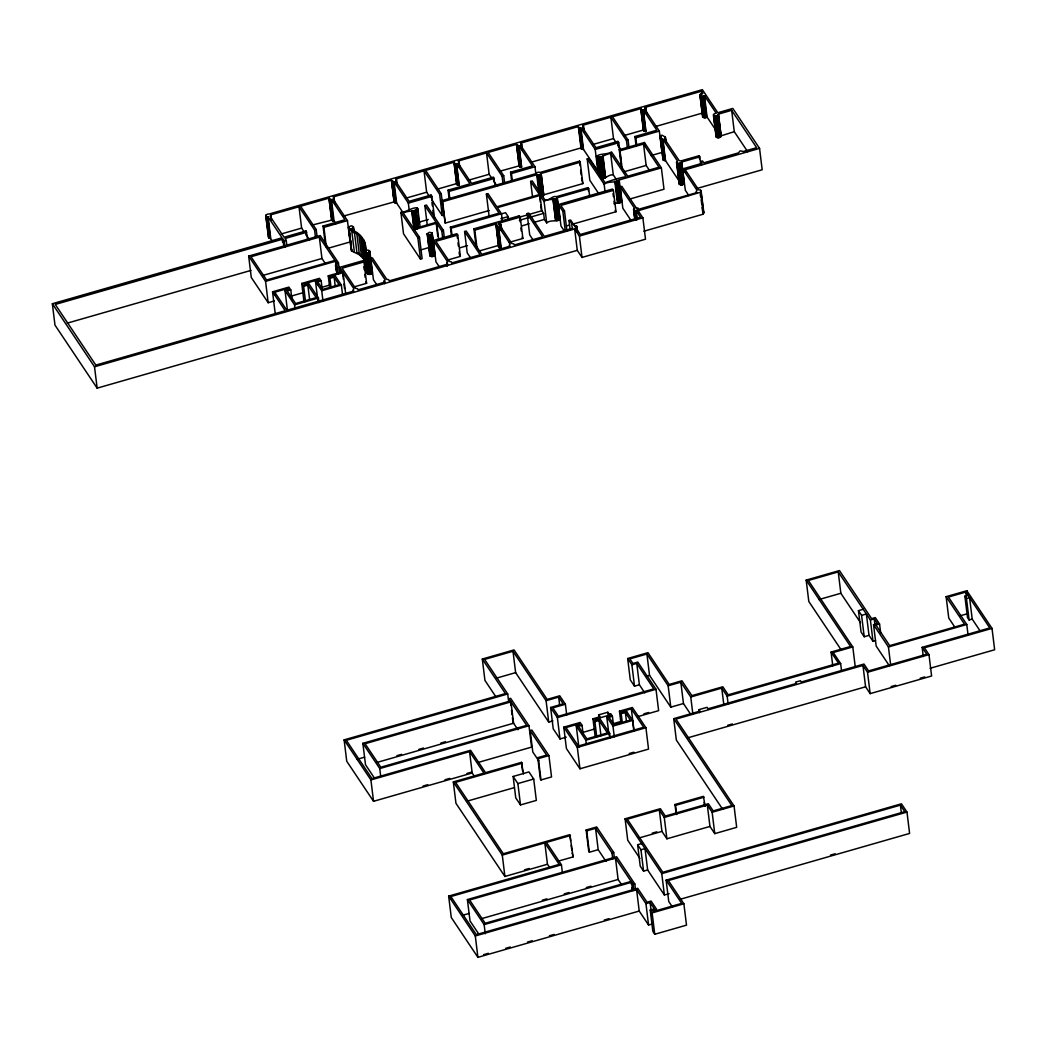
<?xml version="1.0" encoding="UTF-8"?>
<svg xmlns="http://www.w3.org/2000/svg" width="1047" height="1047" viewBox="0 0 1047 1047"><rect width="100%" height="100%" fill="white"/><g stroke="black" fill="none" stroke-linecap="round" stroke-linejoin="round"><path stroke-width="1.5" d="M535.92 174.404L534.978 166.761L520.66 145.35L521.602 144.211L520.673 143.112L578.337 126.556L578.795 127.655L580.876 128.061L595.206 149.472L597.837 170.857L583.506 149.433L580.876 128.061M627.402 148.137L626.459 140.507L610.885 117.212L582.538 125.352L583.454 126.229L582.512 127.603L595.965 147.706L617.874 141.41L618.751 142.719L621.381 164.091M645.593 111.99L645.031 107.409L701.464 91.22L702.917 93.392C697.76 93.288 701.228 98.418 704.461 95.683L716.279 113.351C709.199 114.005 718.137 119.122 718.347 114.136L731.657 110.315L756.654 147.666L743.331 151.488L740.15 150.847L738.475 152.888L703.806 162.835L702.55 160.963L700.901 161.434L701.268 164.497M716.514 135.469C714.381 138.191 721.134 138.544 721.108 135.822L718.491 114.45M697.119 188.434L762.177 169.771L759.559 148.386L732.821 108.43L717.797 112.736L702.367 89.662L268.974 214.059C266.121 213.235 264.433 217.423 268.137 216.991L282.049 237.8L52.35 303.735L94.518 366.777L574.659 228.966L577.277 250.338L582.027 257.431L645.502 239.213L642.884 217.841L621.826 186.366L620.204 186.837L634.521 208.248L633.579 209.609L634.875 219.137M643.879 231.217L703.257 214.177L703.859 212.305L702.903 211.389M502.403 221.388L501.461 213.745L497.39 207.659L540.003 195.423L541.888 210.735L543.629 213.352L544.375 219.412L546.704 222.893C550.526 219.451 556.507 222.252 559.949 219.216L557.331 197.713L588.728 188.709L589.657 196.339M598.74 193.643L589.827 180.32L587.197 158.935L588.82 158.477L605.048 182.728C612.377 180.005 618.424 178.082 626.145 176.668L610.65 153.503C605.48 153.896 602.221 157.783 597.261 157.351L596.528 156.265C600.664 153.084 606.71 154.904 611.553 151.946L627.768 176.197L659.021 167.232L643.525 144.067L619.994 150.82L619.261 149.734L644.428 142.51L661.377 167.847L663.994 189.232L629.627 199.087M601.358 178.435C605.781 179.273 608.386 174.064 613.28 174.875L616.722 180.019M704.461 95.683L707.078 117.055C705.848 118.429 701.15 117.63 703.204 115.458M402.899 212.436L396.643 203.079L394.169 202.28L391.473 180.189L333.155 196.928L334.085 197.988L333.129 199.166L347.46 220.59L350.078 241.962L328.117 248.27M394.052 201.914L343.455 216.101M365.769 251.097C366.947 240.692 359.631 231.74 349.698 229.28L348.795 229.529L358.872 234.973L363.191 240.509L364.304 244.645L363.217 251.084L365.835 272.456L367.458 270.047M365.207 246.516L364.107 250.835L366.738 272.207M574.293 225.537L576.779 226.361L575.929 227.984M543.694 195.056L541.103 173.462L580.208 162.246L582.839 183.618L543.733 194.834L541.901 196.273M447.841 259.983L460.379 256.384L457.748 235.012L456.885 233.703L433.327 240.47L447.658 261.881L446.703 262.993L447.632 264.132L389.314 280.871L388.594 279.614L386.775 279.353L372.444 257.942L370.821 258.413L385.152 279.824L384.197 281.054L385.126 282.062L358.074 289.836L357.629 288.75L355.522 288.331L342.068 268.215L363.99 261.933L366.607 283.305L354.082 286.891M268.477 236.74L272.495 240.967M684.319 183.395L681.728 184.953L679.254 184.063L676.545 162.311L677.501 161.12L662.908 139.316L660.539 138.649L661.272 136.856L660.474 135.678L662.11 135.207L665.277 137.078L666.023 141.999M684.254 183.657L681.689 162.023L699.789 156.828L700.731 164.458M364.67 251.817C370.245 246.11 370.468 256.633 364.67 251.817L367.366 273.568L370.507 274.366L372.392 272.429M335.93 223.692L334.137 221.022L331.611 220.119L328.98 198.132L300.633 206.272L316.207 229.555L317.149 237.198M661.377 167.847L619.196 179.966C615.479 183.421 608.438 180.686 604.145 184.272L587.197 158.935M614.367 203.471L619.824 202.804L621.813 201.338M516.446 144.512L519.037 145.821L521.655 167.193L519.116 166.251L516.498 144.303L488.151 152.443L503.725 175.739L504.667 183.369M519.063 165.884L499.72 171.25M365.835 272.456L366.568 270.296M432.293 233.18L430.265 235.078L427.215 234.188L429.257 232.29L432.071 232.84L433.458 242.721M429.924 254.787C429.257 257.942 436.874 256.397 434.322 253.924M431.835 199.99L442.227 215.512L443.849 215.054L441.232 193.669L425.645 170.386L454.005 162.246L454.555 163.424L456.531 163.751L469.985 183.866L448.064 190.161L449.189 199.31M636.053 145.677L634.927 136.529L656.835 130.234L643.382 110.118L641.353 109.752L640.856 108.613L612.508 116.754L628.082 140.049L629.025 147.679M699.789 156.828L699.056 155.741L680.982 160.924L679.15 160.636L664.544 138.858L665.473 137.432M348.468 227.408C354.711 221.99 353.506 232.604 348.468 227.408L351.426 250.914L359.396 254.748L364.722 259.931L364.16 255.35M470.679 258.046L467.211 252.864L464.593 231.492L466.216 231.034L481.803 254.316L510.138 246.189L509.235 245.312L510.164 243.938L498.555 226.571L496.16 225.89L496.723 223.836L474.801 230.118L473.925 228.822L519.377 215.774L520.254 217.069L522.885 238.454L508.79 242.498M498.778 246.15L499.131 247.563L501.173 247.943L498.555 226.571M417.871 208.837L417.138 207.751C411.275 207.607 407.165 211.9 400.909 212.41L403.527 233.782L420.488 259.119L422.111 258.648L419.481 237.276L403.265 213.038C408.081 210.342 413.696 212.018 417.871 208.837L420.122 227.16M540.003 195.423L544.087 201.521C547.908 198.079 553.889 200.88 557.318 197.844M433.641 216.415L434.518 217.724L431.888 196.352L431.024 195.043L409.089 201.338L395.635 181.236L396.591 179.953L395.74 179.011L424.022 170.844L439.609 194.14L442.227 215.512M580.208 162.246L579.488 161.159L540.396 172.375L537.818 172.205L535.999 173.632L441.899 200.644L442.632 201.731L536.718 174.731L539.284 174.901L541.063 173.684M307.805 239.868L305.999 230.929L284.077 237.224L270.165 216.415L270.78 214.831L298.997 206.73L314.584 230.026L315.527 237.656M676.545 162.311L678.443 163.581L681.623 162.285M367.693 269.04L367.366 273.568M495.336 186.052L493.517 177.113L471.608 183.395L458.154 163.293L459.096 162.193L458.167 161.042L486.528 152.914L502.102 176.197L503.044 183.84M650.972 155.597L661.966 152.443L659.335 131.071L645.017 109.66L645.947 108.613L645.031 107.409M500.178 226.113L500.937 224.359L498.542 223.665M700.849 196.875C698.715 194.493 703.61 189.507 698.65 189.847L685.196 169.732L759.559 148.386M679.935 182.584L679.254 184.063M281.237 233.952L301.628 228.102L304.219 231.989M312.202 225.066L331.611 220.119M405.752 198.223L426.653 192.216L429.244 196.103M437.227 189.18L456.623 183.618L457.186 184.796L459.149 185.123L456.531 163.751M468.258 180.28L489.145 174.286L491.75 178.16M531.091 162.246L580.967 147.928L581.425 149.027L583.506 149.433M592.628 144.578L613.503 138.584L616.107 142.471M624.077 135.56L643.473 129.985L643.984 131.124L646.012 131.49L643.382 110.118M655.501 126.543L702.524 113.037M325.107 242.825L323.052 226.034L344.96 219.752L331.506 199.65L328.915 198.38M511.695 181.38L510.57 172.218L532.478 165.923L519.037 145.821M284.928 247.092L284.182 240.98L282.926 239.109L55.255 304.455L95.827 365.102L285.216 310.75L272.547 291.812L288.893 287.114L290.791 289.954L292.113 300.646M306.876 232.238L284.954 238.533L286.211 240.404L286.773 244.985M314.584 230.026L316.207 229.555M323.052 226.034L323.916 227.343L347.46 220.59M391.421 180.529L394.012 181.707L408.343 203.118L431.888 196.352M439.609 194.14L441.232 193.669M448.064 190.161L448.941 191.457L494.393 178.409M502.102 176.197L503.725 175.739M510.57 172.218L511.446 173.527L534.978 166.761M595.206 149.472L618.751 142.719M626.459 140.507L628.082 140.049M634.927 136.529L635.791 137.824L659.335 131.071M284.182 240.98L286.211 240.404M274.393 300.947L268.176 302.727L251.28 277.481L248.663 256.109L320.225 235.562L338.43 262.771L339.738 273.463M427.294 225.38L424.846 205.539L426.482 205.068L443.431 230.405L444.36 238.035M319.335 237.119L251.018 256.724L266.592 280.02L334.909 260.415L319.335 237.119L321.953 258.491L325.421 263.674M489.014 215.473L486.384 194.101L488.007 193.643L496.802 206.782L539.414 194.559L530.62 181.406L532.242 180.935L544.977 199.964C549.727 200.932 552.279 195.37 556.598 196.627L587.995 187.622L588.728 188.709M67.296 323.13L251.005 270.401M418.813 222.239L428.236 219.53M747.676 151.697L734.287 131.686L721.108 135.822M413.774 228.743L436.089 222.344L424.846 205.539M414.35 229.62L436.678 223.207L441.808 230.877L442.737 238.507M262.954 275.426L321.953 258.491M441.899 200.644L445.25 223.103L489.158 210.499M624.182 171.747L646.156 165.439L649.598 170.596M351.426 250.914L352.315 250.652M363.217 251.084L364.107 250.835M451.532 236.269L450.406 227.107L499.118 213.13L486.384 194.101M248.663 256.109L265.558 281.355L335.498 261.279L336.807 263.242L338.116 273.934M400.909 212.41L417.858 237.748L419.481 237.276M441.808 230.877L443.431 230.405M450.406 227.107L451.139 228.194L501.461 213.745M501.186 213.941L505.57 212.685L508.188 216.598L508.58 219.765M336.807 263.242L338.43 262.771M500.885 218.692L508.188 216.598M340.327 273.489L339.568 267.378L363.113 260.624L363.99 261.933M533.185 240.103L529.717 234.934L527.099 213.562L528.722 213.091L544.296 236.386L572.644 228.246C571.06 226.047 573.075 223.011 568.979 220.472L570.602 220.014L580.3 234.502L640.528 217.226L636.157 210.696L633.749 209.976M564.582 231.361L560.97 225.956L558.352 204.584L612.482 189.049L613.359 190.358L615.989 211.73L572.735 224.137M519.116 217.279L541.888 210.735M457.748 235.012L435.827 241.307L449.281 261.423L451.231 261.75L451.807 262.928L480.18 254.787L464.593 231.492M520.254 217.069L498.346 223.364L511.8 243.48L513.868 243.886L514.339 244.985L542.673 236.844L527.099 213.562M613.359 190.358L560.839 205.421L564.49 210.866L566.924 230.72M519.351 220.328L543.629 213.352M303.983 301.745L301.745 283.423L319.466 278.332L321.167 280.871L322.293 290.032M329.74 288.03L328.248 275.819L342.487 271.736L343.429 279.366M419.952 250.141L430.369 247.144M275.125 295.267L274.746 292.218L287.846 288.449L288.592 289.548L285.02 290.582L287.454 310.422M274.746 292.218L286.839 310.278L353.86 291.04L352.957 290.15L353.899 288.789L343.063 272.6L330.446 276.225L330.97 277.01L335.158 275.819L341.361 285.085L342.487 294.246M317.948 301.3L315.513 281.447L318.955 280.465L318.432 279.68L303.944 283.829L304.677 284.928L308.878 283.724L318.432 298.002L318.995 302.583M558.352 204.584L562.867 211.337L564.49 210.866M318.092 284.915L317.725 281.852L321.167 280.871M328.248 275.819L329.936 278.345L334.124 277.154L339.163 284.679L322.764 289.391L317.725 281.852M290.791 289.954L287.218 290.987L295.607 303.525L316.233 297.61L307.844 285.072L303.643 286.276L301.745 283.423M521.615 225.943L529.193 223.77M533.748 222.461L544.375 219.412M289.94 296.484L302.374 292.911M321.023 287.559L330.355 284.889M459.869 247.812L467.486 245.626M315.513 281.447L321.717 290.726L341.361 285.085M478.989 251.044L499.34 245.207M566.558 225.916L569.647 225.026M285.02 290.582L294.573 304.86L318.432 298.002M574.659 228.966L579.41 236.059L642.884 217.841M52.35 303.735L54.981 325.107L97.149 388.149L577.277 250.338M495.597 696.347L484.931 680.406L482.314 659.034L514.051 649.925L547.136 699.383L559.713 695.771L565.393 704.265L566.715 714.944M552.908 720.886L548.72 722.09L546.089 700.718L513.004 651.26L484.604 659.414L507.703 693.965L508.646 701.595M841.408 650.239L808.808 601.488L806.177 580.117L839.458 570.563L871.628 618.646L875.279 617.599L879.559 623.999L880.684 633.16M875.554 640.62L873.015 641.353L870.397 619.981L838.228 571.898L808.363 580.483L852.795 646.915L855.242 666.756M496.199 678.22L515.634 672.632L548.72 722.09M818.846 599.591L840.846 593.283L860.503 622.651M473.99 775.683L472.184 772.987L373.543 801.308L346.74 761.248L344.123 739.876L505.426 693.585L482.314 659.034M644.756 692.826L639.377 684.777L634.508 686.178L630.281 679.869L627.663 658.498L647.962 652.674L669.216 684.45L681.95 680.799L691.884 695.64L722.81 686.767L728.202 694.815L838.516 663.157L831.082 652.059L850.57 646.47L806.177 580.117M507.703 693.965L346.321 740.281L371.96 778.602L470.574 750.293L485.533 772.673L521.524 762.347L523.448 773.942M690.68 714.329L683.455 703.532L670.8 707.157L668.169 685.785L646.915 654.009L629.862 658.903L632.925 663.471L637.793 662.07L655.998 689.279L658.628 710.651L638.277 716.501M509.287 701.856L508.921 698.807L510.622 698.323L528.971 725.741L531.588 747.113L478.191 762.438M627.663 658.498L631.891 664.806L636.759 663.405L653.799 688.874L558.417 716.253L552.816 707.877L565.393 704.265M374.381 777.986L365.495 764.69L362.864 743.318L510.373 700.98M873.015 641.353L869.01 635.372L864.22 636.746L861.079 632.035L858.448 610.663L863.238 609.289M546.089 700.718L558.679 697.106L563.194 703.859L550.604 707.471L553.235 728.843L560.001 738.96L566.27 737.167M356.778 759.402L364.618 757.164M646.444 676.27L649.533 675.38L670.8 707.157M858.448 610.663L861.589 615.361L866.379 613.987L869.01 635.372M954.89 627.218L948.752 618.044L946.135 596.672L966.839 590.73L992.019 628.383L994.65 649.755L930.102 668.287M923.284 656.508L922.158 647.347L989.795 627.938L965.792 592.065L948.425 597.052L966.774 624.483L968.082 635.163M396.878 755.685L401.59 754.337M418.839 749.377L423.551 748.029M440.813 743.069L445.525 741.721M870.397 619.981L874.206 618.882L877.36 623.593L873.538 624.693L876.169 646.064L889.309 665.709M377.116 762.399L513.58 723.228L510.949 701.856L365.076 743.723L380.807 767.229L526.68 725.362L508.921 698.807M980.11 630.922L972.205 619.091L969.116 619.981L967.507 617.586L964.889 596.214L967.978 595.324M964.889 596.214L966.486 598.609L969.574 597.719L972.205 619.091M879.559 623.999L875.907 625.046L889.701 645.659L964.536 624.182L946.135 596.672M362.864 743.318L379.76 768.563L528.971 725.741M550.604 707.471L557.384 717.588L655.998 689.279M668.169 685.785L680.825 682.16L690.758 697.001L692.826 713.792M530.175 730.584L531.876 730.099L548.916 755.568L551.547 776.939L540.985 779.963L540.383 779.06L537.752 757.675L546.599 755.136L530.175 730.584L532.805 751.955L538.852 761.012M344.123 739.876L370.913 779.936L469.566 751.615L483.95 773.131L453.325 781.913L455.942 803.285L504.903 876.47L547.45 864.259L549.256 866.942M599.133 717.902L598.766 714.852L607.81 712.248L610.205 715.821L606.763 716.815L609.014 735.138M620.989 723.398L619.484 711.175L632.375 707.484L645.92 727.73L648.538 749.102L579.959 768.786L566.414 748.54L563.783 727.168L580.143 722.469L582.04 725.322L583.166 734.484M595.233 737.101L592.982 718.792L600.049 716.763L598.766 714.852M609.668 715.036L595.193 719.197L595.926 720.297L600.127 719.093L609.681 733.371L610.244 737.952M578.886 747.309L576.269 725.937L579.829 724.917L579.096 723.817L565.995 727.573L578.337 746.027L643.683 727.272L631.328 708.819L621.696 711.58L622.219 712.379L626.407 711.175L632.61 720.441L633.919 731.133M959.733 615.924L968.423 613.437M852.795 646.915L833.242 652.53L840.636 663.589L841.579 671.219M613.529 725.388L612.403 716.227L608.974 717.221L614 724.746L630.399 720.048L625.36 712.51L621.185 713.714L619.484 711.175M582.04 725.322L578.468 726.343L586.857 738.881L607.469 732.965L599.093 720.428L594.892 721.632L592.982 718.792M690.758 697.001L721.763 688.101L727.155 696.163L728.097 703.793M643.905 713.845L648.603 712.497M581.923 732.678L594.447 729.078M613.228 723.686L621.054 721.435M606.763 716.815L612.966 726.081L632.61 720.441M873.538 624.693L888.445 646.954L966.774 624.483M727.155 696.163L840.636 663.589M423.106 786.035L427.804 784.687M445.014 779.753L449.713 778.405M466.936 773.458L471.634 772.11M576.269 725.937L585.823 740.216L609.681 733.371M699.37 712.693L699.003 709.63L707.039 707.327L708.021 708.806L796.44 683.429L795.563 682.121L800.432 680.733L801.308 682.029L863.971 664.047L868.578 670.931L926.752 654.231L922.158 647.347M722.666 809.279L676.336 740.033L673.718 718.661L699.985 711.122L699.003 709.63M522.139 763.25L455.563 782.358L503.319 853.763L569.895 834.655L573.102 856.904L558.09 861.21M537.752 757.675L538.367 758.591L548.916 755.568M563.783 727.168L577.329 747.414L645.92 727.73M992.019 628.383L924.409 647.792L928.977 654.624L931.608 676.009L870.149 693.638L867.531 672.266L862.964 665.434L675.956 719.106L734.052 805.968L736.682 827.339L714.761 833.634L709.958 826.436L707.327 805.064L664.269 817.432L659.322 810.025L627.297 819.212L662.803 872.282L901.441 803.795L906.977 812.066L909.594 833.438L680.38 899.229M867.531 672.266L928.977 654.624M513.135 776.468L528.957 771.927L533.708 779.033L536.339 800.405L520.503 804.947L515.752 797.853L513.135 776.468L517.885 783.575L520.503 804.947M517.885 783.575L533.708 779.033M629.195 753.565L633.854 752.217M727.717 725.283L732.363 723.948M467.472 801.073L513.92 787.737M687.997 737.769L865.581 686.806L870.149 693.638M891.102 686.583L895.695 685.275M920.195 678.234L924.789 676.925M605.964 861.328L598.19 849.693L589.343 852.232L588.754 851.368L586.137 829.996L596.685 826.96L613.686 852.389L614.445 858.501M639.926 858.435L627.716 840.178L625.098 818.806L660.356 808.69L665.316 816.097L708.374 803.73L713.177 810.915L731.853 805.562L673.718 718.661M676.1 813.65L674.975 804.502L703.427 796.335L705.128 806.36M453.325 781.913L502.285 855.098L544.833 842.887L559.216 864.39L448.653 896.127L451.27 917.499L477.916 957.338L639.22 911.047L648.564 925.011L652.726 923.807M570.484 835.519L546.455 842.416L561.428 864.796L562.357 872.426M586.137 829.996L586.713 830.86L595.56 828.321L611.985 852.886L612.744 858.985M674.975 804.502L675.551 805.365L704.003 797.199M707.327 805.064L712.143 812.263L734.052 805.968M524.521 869.808L529.167 868.473M652.255 833.137L656.849 831.828M639.076 837.966L661.94 831.397L666.9 838.804L709.958 826.436M451.231 899.582L450.851 896.533L561.428 864.796M669.098 893.641L664.387 895.002L647.635 869.965L643.578 871.13L640.227 866.118L637.61 844.746L641.667 843.581M611.985 852.886L613.686 852.389M478.832 934.12L470.024 920.941L467.394 899.569L616.604 856.747L634.809 883.956L635.555 890.055M637.61 844.746L640.96 849.758L645.017 848.594L647.635 869.965M633.854 890.552L633.108 884.44L615.479 858.108L469.606 899.975L485.18 923.271L631.066 881.391L631.433 884.453M462.826 915.222L469.056 913.442M542.267 900.211L546.979 898.85M564.254 893.889L568.966 892.541M586.241 887.581L590.953 886.233M481.633 918.651L618.11 879.48L621.565 884.65M467.394 899.569L484.146 924.606L631.642 882.268L632.584 889.898M625.098 818.806L661.756 873.617L900.407 805.13L904.765 811.661L666.128 880.147L668.758 901.532L672.213 906.689M633.108 884.44L634.809 883.956M448.653 896.127L475.299 935.966L636.602 889.662L645.947 903.64L648.564 925.011M906.977 812.066L668.339 880.553L683.874 903.783L686.505 925.155L654.755 934.264L652.844 931.398L650.226 910.026L654.375 908.835L650.095 902.435L645.947 903.64M483.662 954.655L488.36 953.307M505.596 948.36L510.295 947.012M527.531 942.064L532.229 940.716M549.466 935.769L554.164 934.421M604.302 920.025L609.014 918.677M830.467 855.111L835.179 853.763M650.226 910.026L652.137 912.892L683.874 903.783M331.454 199.65L334.085 221.022M660.5 137.523L662.973 159.668L665.539 160.688L680.131 182.492M636.157 207.79L638.238 208.196L638.709 209.243L696.988 192.556L696.085 191.666L697.027 190.305L682.696 168.894L702.144 163.306L700.901 161.434M348.638 227.029L351.098 249.16L352.093 250.05M357.904 253.047L360.286 254.5M536.718 174.731L538.825 191.549M707.078 117.055L715.271 129.291M700.286 192.295L638.133 210.748L638.513 213.797M688.913 195.619L685.327 190.266L681.689 162.023M617.835 145.062L621.29 150.231M630.883 220.25L622.821 208.209L620.204 186.837M615.113 210.421L615.989 211.73M582.839 183.618L581.543 177.951M493.477 180.751L496.945 185.934M522.008 237.145L522.885 238.454M439.531 267.194L435.958 261.842L433.327 240.47M377.038 285.137L373.452 279.785L369.761 251.058M365.743 281.996L366.607 283.305M339.568 267.378L342.487 271.736M305.96 234.58L309.415 239.75M612.403 716.227L610.715 713.701L609.092 714.159L609.459 717.221M666.128 880.147L681.662 903.378L653.263 911.531L652.517 910.432L656.574 909.267L651.09 901.061L647.033 902.226L637.715 888.314L476.333 934.631L450.851 896.533M517.951 729.759L512.991 722.351L512.428 717.771M573.102 856.904L572.146 852.978M966.839 590.73L967.206 593.78M965.792 592.065L966.355 596.646M966.486 598.609L969.116 619.981M888.445 646.954L890.683 665.277M900.407 805.13L901.336 812.76M874.206 618.882L874.952 624.994M861.589 615.361L864.22 636.746M862.964 665.434L865.581 686.806M838.228 571.898L840.846 593.283M831.082 652.059L832.771 665.8M731.657 110.315L734.287 131.686M718.347 114.136L721.095 136.215M718.281 115.222L720.912 136.594M717.941 115.576L720.558 136.948M717.457 115.89L720.074 137.262M716.855 116.125L719.485 137.497M716.2 116.269L718.831 137.641M715.533 116.322L718.15 137.694M714.879 116.269L717.509 137.641M714.303 116.112L716.92 137.484M714.263 117.146L714.643 120.196M715.206 124.776L715.572 127.826M713.832 115.877L716.462 137.249M713.923 117.5L716.161 135.822M713.36 114.83L716.135 136.948M704.029 95.944L706.646 117.316M703.427 96.167L706.044 117.539M702.773 96.298L705.39 117.683M701.464 91.22L701.843 94.269M702.092 96.337L704.71 117.709M701.451 96.285L704.068 117.657M700.574 94.086L703.505 117.486M700.207 94.426L703.047 117.251M700.011 94.819L702.746 116.937M699.972 95.198L702.602 116.57M699.056 155.741L699.435 158.791M701.071 190.567L703.833 212.685M700.744 190.266L703.649 213.065M700.679 192.046L703.257 214.177M701.228 199.925L701.791 204.505M702.157 207.555L702.917 213.667M685.196 169.732L685.576 172.781M681.361 162.665L683.979 184.036M680.943 163.005L683.573 184.377M680.406 163.28L683.037 184.652M679.778 163.476L682.408 184.848M679.11 163.581L681.728 184.953M678.443 163.581L681.06 184.953M677.815 163.476L680.445 184.848M677.291 163.293L679.909 184.665M677.278 164.601L678.024 170.713M678.404 173.763L678.966 178.343M676.637 161.932L679.503 184.39M665.277 137.078L666.036 142.392M665.316 138.191L665.696 141.24M664.937 136.777L665.499 141.358M662.908 139.316L665.539 160.688M662.62 139.343L665.238 160.715M661.966 139.303L664.583 160.675M661.377 139.172L663.994 160.544M660.827 137.157L661.207 140.219M661.769 144.8L662.136 147.849M662.895 153.961L663.261 157.011M660.474 135.678L663.51 160.309M660.343 137.916L663.157 160.021M721.763 688.101L723.83 704.893M645.934 108.234L646.693 114.345M645.75 107.88L646.313 112.461M645.397 107.579L645.96 112.16M645.462 109.359L645.842 112.422M643.094 110.144L645.711 131.516M642.439 110.105L645.057 131.49M641.85 109.974L644.468 131.346M641.353 109.752L643.984 131.124M640.856 108.613L643.63 130.823M640.803 108.718L643.447 130.469M644.428 142.51L644.795 145.572M643.525 144.067L646.156 165.439M635.791 137.824L636.733 145.468M712.143 812.263L714.761 833.634M636.157 210.696L637.1 218.326M635.765 210.722L636.89 219.883M635.11 210.669L636.236 219.831M634.534 210.512L635.66 219.674M634.508 211.546L635.071 216.127M633.788 208.85L635.202 219.438M633.605 209.23L634.914 219.922M704.173 802.434L704.539 805.483M619.994 150.82L622.232 169.143M619.261 149.734L621.316 166.525M617.874 141.41L618.633 147.522M619.196 179.966L621.722 201.652M680.825 682.16L683.455 703.532M618.816 180.647L621.447 202.019M610.885 117.212L613.503 138.584M618.384 180.974L621.015 202.346M617.835 181.249L620.465 202.621M617.207 181.432L619.824 202.804M616.526 181.524L619.157 202.896M615.858 181.511L618.489 202.882M615.256 181.406L617.874 202.778M614.785 181.223L617.416 202.595M610.65 153.503L613.28 174.875M613.045 193.63L613.424 196.679M613.987 201.26L614.367 204.309M602.967 155.715L605.572 177.218M602.745 156.225L605.375 177.597M602.378 156.579L605.009 177.951M601.881 156.88L604.499 178.252M601.279 157.102L603.91 178.474M604.145 184.272L605.087 191.915M600.625 157.246L603.242 178.618M599.944 157.272L602.575 178.657M599.303 157.22L601.92 178.592M598.74 157.05L601.174 176.904M598.583 156.971L601.017 176.812M597.261 157.351L599.512 175.674M596.528 156.265L598.596 173.056M675.551 805.365L676.676 814.527M583.454 126.229L584.017 130.81M583.284 125.862L584.03 131.974M582.957 125.561L583.807 131.569M582.734 126.883L583.271 130.404M646.915 654.009L649.533 675.38M587.995 187.622L588.375 190.672M580.496 128.087L583.114 149.459M579.842 128.035L582.472 149.407M664.269 817.432L666.9 838.804M579.266 127.891L581.896 149.263M578.795 127.655L581.425 149.027M578.337 126.556L581.098 148.713M659.322 810.025L661.94 831.397M579.488 161.159L580.051 165.74M580.614 170.308L581.177 174.888M636.759 663.405L639.377 684.777M661.756 873.617L664.387 895.002M579.41 236.059L582.027 257.431M631.891 664.806L634.508 686.178M576.884 226.728L577.447 231.308M576.779 226.361L577.525 232.473M576.504 226.034L577.067 230.615M576.072 225.772L576.557 230.89M631.328 708.819L633.958 730.191M568.979 220.472L570.105 229.633M652.137 912.892L654.755 934.264M650.095 902.435L651.038 910.079M651.417 913.128L651.784 916.177M626.407 711.175L626.787 714.224M625.36 712.51L626.486 721.671M562.867 211.337L565.301 231.178M640.96 849.758L643.578 871.13M621.185 713.714L622.298 722.875M557.122 198.223L559.739 219.595M556.755 198.577L559.373 219.949M556.245 198.878L558.876 220.25M555.656 199.1L558.273 220.485M554.989 199.244L557.619 220.616M554.321 199.283L556.939 220.655M553.667 199.218L556.297 220.59M553.104 199.061L555.735 220.433M552.947 198.969L555.564 220.341M636.602 889.662L639.22 911.047M612.966 726.081L614.275 736.774M631.812 887.503L632.192 890.552M607.81 712.248L608.189 715.297M541.103 173.462L543.733 194.834M540.828 174.064L543.445 195.436M544.087 201.521L546.704 222.893M540.422 174.404L543.053 195.776M539.899 174.692L542.529 196.064M539.284 174.901L541.718 194.742M538.616 175.006L541.05 194.86M537.949 175.032L540.383 194.873M537.32 174.941L539.375 191.732M539.794 197.608L540.357 202.189M540.736 205.238L541.299 209.819M599.093 720.428L600.965 735.688M615.479 858.108L618.11 879.48M530.62 181.406L532.504 196.666M594.892 721.632L596.764 736.892M521.55 143.832L522.309 149.943M521.327 143.491L522.073 149.603M520.935 143.217L521.576 148.02M520.856 144.63L521.236 147.692M518.906 145.834L521.524 167.206M518.239 145.821L520.856 167.193M517.624 145.716L520.254 167.088M517.113 145.507L519.731 166.879M516.498 144.303L519.351 166.591M585.823 740.216L586.189 743.278M595.56 828.321L598.19 849.693M519.377 215.774L520.137 221.872M520.883 227.984L521.262 231.034M511.446 173.527L512.376 181.157M577.329 747.414L579.959 768.786M586.713 830.86L589.343 852.232M501.107 224.712L501.683 229.673M500.937 224.359L501.683 230.458M500.963 227.107L501.343 230.157M558.679 697.106L559.608 704.749M500.61 225.838L501.173 230.419M493.713 178.631L494.079 181.694M498.228 226.597L500.846 247.982M497.574 226.558L500.204 247.93M557.384 717.588L560.001 738.96M496.985 226.427L499.615 247.799M496.487 224.411L496.867 227.461M497.417 232.041L497.796 235.091M498.359 239.671L498.922 244.252M496.5 226.191L499.131 247.563M496.147 224.765L498.791 247.262M495.977 225.157L498.608 246.909M486.528 152.914L489.145 174.286M570.078 836.187L570.641 840.754M571.204 845.335L571.767 849.915M474.801 230.118L477.052 248.44M473.925 228.822L475.992 245.613M538.367 758.591L540.985 779.963M544.833 842.887L547.45 864.259M459.07 161.814L459.659 166.774M458.848 161.474L459.607 167.572M458.651 162.952L459.214 167.533M456.322 163.777L458.952 185.149M455.667 163.751L458.285 185.123M455.065 163.633L457.683 185.005M454.555 163.424L457.186 184.796M454.189 163.136L456.819 184.508M454.005 162.246L456.61 184.154M513.004 651.26L515.634 672.632M457.068 235.235L457.447 238.284M458.01 242.865L458.377 245.927M459.136 252.026L459.502 255.075M521.524 762.347L522.649 771.495M448.941 191.457L449.87 199.1M510.556 702.511L510.936 705.56M511.499 710.141L512.062 714.721M451.139 228.194L452.082 235.824M442.632 201.731L445.25 223.103M447.134 262.234L447.514 265.284M446.833 262.601L447.213 265.65M446.703 262.993L447.082 266.043M436.678 223.207L438.549 238.48M436.285 223.862L437.777 236.085M431.024 195.043L431.39 198.105M431.953 202.686L432.332 205.736M432.895 210.316L433.262 213.366M433.798 245.404L434.963 254.931M432.071 232.84L434.832 255.324M431.888 234.083L434.531 255.69M424.022 170.844L426.653 192.216M431.469 234.646L434.086 256.018M430.906 234.908L433.523 256.279M430.265 235.078L432.882 256.45M429.584 235.156L432.215 256.528M428.93 235.143L431.547 256.515M428.315 235.025L430.945 256.397M427.817 234.816L430.435 256.188M427.307 233.416L430.055 255.9M427.176 233.808L429.846 255.56M502.285 855.098L504.903 876.47M417.138 207.751L417.701 212.332M418.263 216.912L418.826 221.493M416.104 209.4L418.355 227.723M415.934 209.793L418.172 228.102M415.594 210.146L417.845 228.468M415.122 210.46L417.36 228.783M414.533 210.696L416.785 229.018M417.858 237.748L420.488 259.119M413.879 210.853L416.13 229.175M413.212 210.918L415.45 229.241M412.557 210.879L414.808 229.188M411.968 210.735L414.219 229.057M411.707 210.604L413.958 228.927M408.343 203.118L409.272 210.748M469.566 751.615L472.184 772.987M396.473 179.587L397.101 184.913M396.316 180.712L396.931 185.371M394.012 181.707L396.643 203.079M393.463 181.72L396.093 203.092M484.146 924.606L485.271 933.767M392.834 181.641L395.452 203.013M392.272 181.471L394.902 202.843M391.84 181.223L394.457 202.595M391.473 180.189L394.169 202.28M475.299 935.966L477.916 957.338M384.275 280.661L384.655 283.711M369.512 250.717L372.366 273.188M369.473 252.183L372.104 273.555M369.107 250.442L369.486 253.505M370.049 258.086L370.612 262.653M369.054 252.523L371.685 273.895M368.518 252.798L371.135 274.17M367.89 252.994L370.507 274.366M367.222 253.086L369.84 274.458M366.555 253.086L369.172 274.471M364.827 242.289L365.953 251.45M365.927 252.994L368.557 274.366M364.081 240.26L364.461 243.31M364.84 246.359L366.018 255.298M365.403 252.798L368.021 274.17M363.937 242.551L365.966 258.688M366.345 260.886L366.908 266.331M367.275 269.38L367.654 272.429M364.317 246.778L364.683 249.827M364.762 251.437L367.615 273.895M363.191 240.509L364.317 249.67M362.092 238.559L363.78 252.301M360.652 236.714L363.27 258.086M363.859 266.723L364.238 269.786M364.801 274.366L365.181 277.416M358.872 234.973L361.49 256.345M356.778 233.376L359.396 254.748M354.383 231.937L357.001 253.309M353.415 226.597L354.161 231.924M353.428 227.723L353.991 232.303M353.101 228.089L353.664 232.67M352.617 228.39L352.996 231.452M351.713 230.641L354.344 252.013M350.967 240.889L351.347 243.938M349.711 232.774L350.274 237.355M350.837 241.936L351.216 244.985M348.991 228.442L351.609 249.814M334.019 197.621L334.844 204.1M333.771 197.281L334.333 201.862M343.063 272.6L345.693 293.971M333.718 198.747L334.098 201.809M333.548 198.537L333.928 201.587M343.992 283.946L344.542 288.527M333.299 199.087L333.679 202.136M330.787 199.65L333.417 221.022M330.171 199.545L332.789 220.917M329.648 199.362L332.265 220.734M328.98 198.132L331.86 220.459M335.498 261.279L336.99 273.503M335.472 264.996L336.231 271.094M334.124 277.154L335.249 286.315M323.916 227.343L326.363 247.197M329.936 278.345L331.061 287.506M321.717 290.726L323.039 301.405M379.76 768.563L380.702 776.207M305.999 230.929L306.562 235.51M370.913 779.936L373.543 801.308M298.997 206.73L301.628 228.102M307.844 285.072L309.716 300.332M303.643 286.276L305.515 301.536M294.573 304.86L294.94 307.91M282.926 239.109L283.868 246.739M282.245 239.331L282.611 242.381M270.859 214.923L271.513 219.883M270.78 214.831L271.343 219.412M270.61 216.062L270.99 219.111M268.137 216.991L270.754 238.363M267.718 217.004L270.335 238.376M267.09 216.912L269.707 238.284M266.553 216.729L269.171 238.101M266.108 214.988L266.488 218.051M266.854 221.1L267.417 225.681M267.98 230.261L268.542 234.842M265.859 215.368L268.752 237.826M265.768 215.761L268.49 237.499M272.547 291.812L275.165 313.184M265.558 281.355L268.176 302.727M94.518 366.777L97.149 388.149"/></g></svg>
